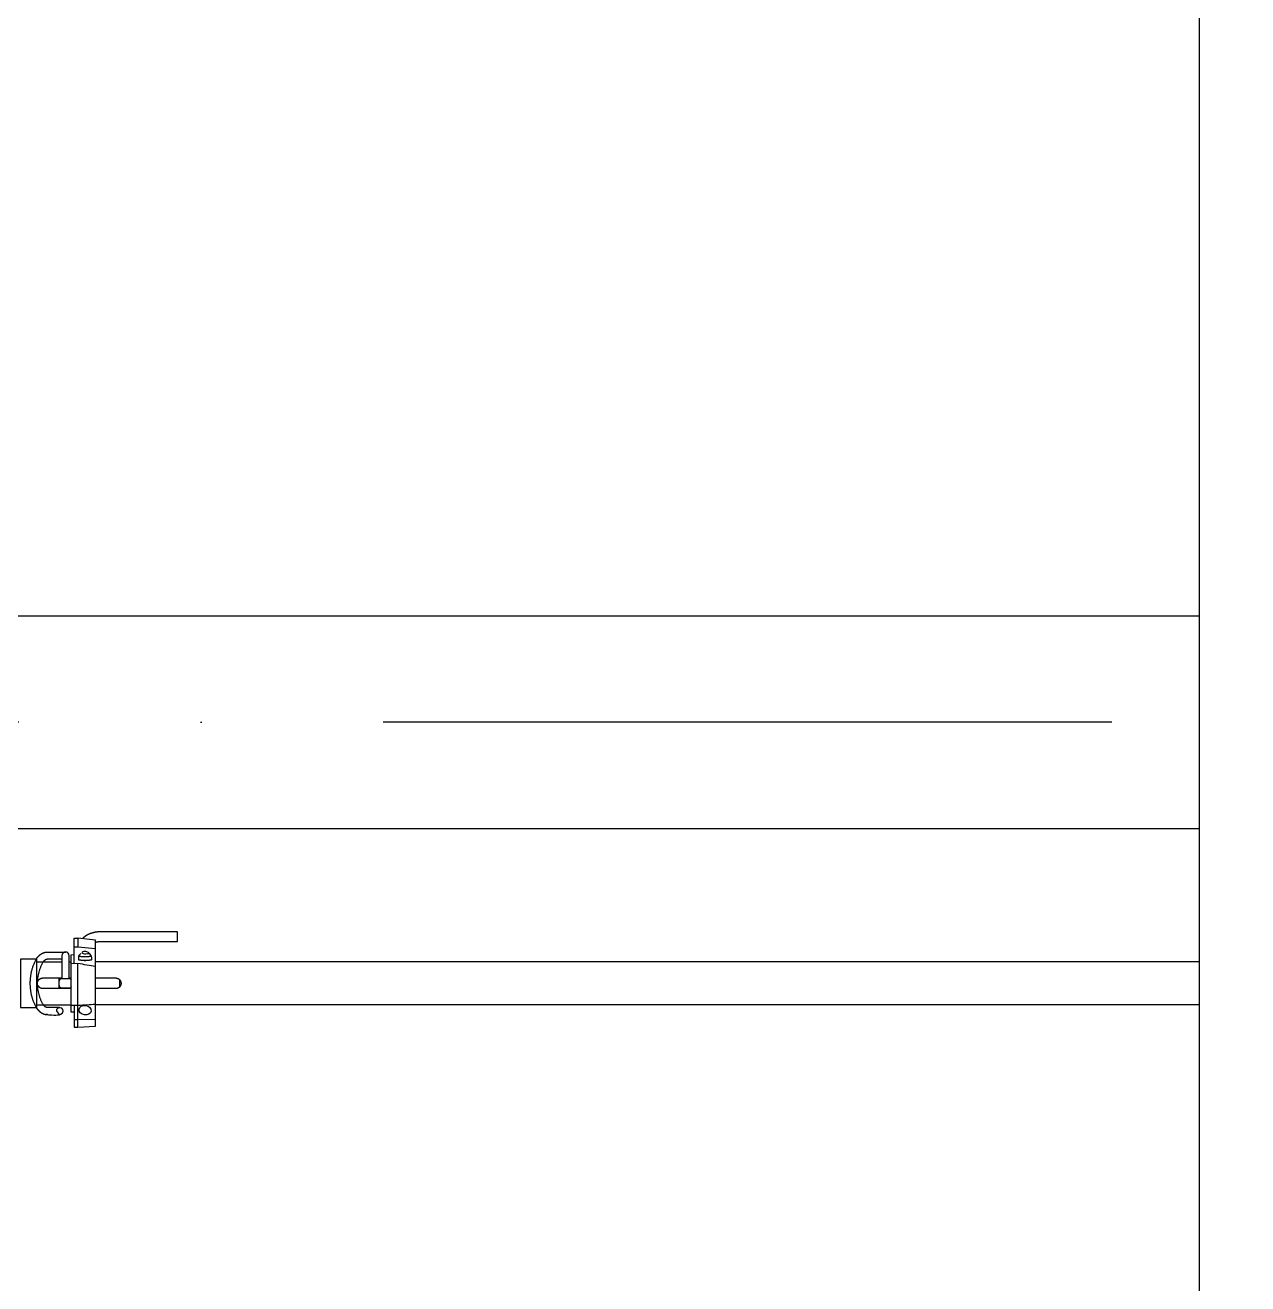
# Model space of a CAD drawing. Header units: millimetres. Extents: x 1924 to 471109, y -30014 to 109986.
# Drawn here: x 465719 to 467733, y 52983 to 55055 of the extents above; entities that cross this region are included whole.
import ezdxf

# ---------------------------------------------------------------- set-up
doc = ezdxf.new("R2010")
doc.units = ezdxf.units.MM
doc.header["$LTSCALE"] = 100
doc.linetypes.add('104', pattern=[4, 2, -2])
doc.linetypes.add('ACAD_ISO10W100', pattern=[18, 12, -3, 0, -3])
doc.layers.add('nosne steny', color=140, linetype='Continuous', lineweight=30, plot=False)
doc.layers.add('podlazi', color=40, linetype='Continuous', lineweight=30, plot=False)
doc.layers.add('osy objektu', color=130, linetype='ACAD_ISO10W100', plot=False)
doc.layers.add('PERI_HIDDEN', color=30, linetype='104', plot=False)

msp = doc.modelspace()

# ---------------------------------------------------------------- linework, layer by layer
for p, q in [((467652.947, 53557.745), (467652.947, 53397.745)), ((467652.947, 53513.245), (467652.947, 53442.245))]:
    msp.add_line(p, q)
at = {"color": 0, "linetype": 'ByBlock'}
for p, q in [((465799.947, 53538.015), (465805.947, 53538.015)), ((465738.447, 53513.29), (465779.947, 53513.29)), ((465791.947, 53513.29), (465794.947, 53513.29)), ((465774.947, 53486.495), (465774.947, 53468.995)), ((465791.947, 53486.495), (465794.947, 53486.495)), ((465874.947, 53483.603), (465874.947, 53471.888)), ((465738.447, 53442.2), (465794.947, 53442.2))]:
    msp.add_line(p, q, dxfattribs=at)
for points in [[(465799.947, 53509.929), (465799.947, 53552.015), (465805.947, 53552.015)], [(465805.947, 53405.276), (465834.947, 53407.362), (465834.947, 53548.931), (465805.947, 53552.015), (465805.947, 53538.015), (465834.947, 53534.931)], [(465834.947, 53545.355), (465835.1, 53545.394), (465835.253, 53545.434), (465835.408, 53545.473), (465835.564, 53545.511), (465835.72, 53545.549), (465835.878, 53545.586), (465836.036, 53545.623), (465836.195, 53545.659), (465836.354, 53545.694), (465836.515, 53545.73), (465836.676, 53545.764), (465836.838, 53545.798), (465837.001, 53545.831), (465837.164, 53545.864), (465837.493, 53545.928), (465837.825, 53545.99), (465838.159, 53546.049), (465838.496, 53546.106), (465838.835, 53546.16), (465839.177, 53546.212), (465839.52, 53546.262), (465839.866, 53546.309), (465840.214, 53546.353), (465840.563, 53546.394), (465840.914, 53546.434), (465841.267, 53546.47), (465841.621, 53546.504), (465841.977, 53546.535), (465842.334, 53546.564), (465842.692, 53546.59), (465843.051, 53546.613), (465843.411, 53546.633), (465843.772, 53546.651), (465844.133, 53546.666), (465844.495, 53546.679), (465844.858, 53546.688), (465845.22, 53546.695), (465845.583, 53546.7), (465845.947, 53546.701), (465969.947, 53546.701), (465969.947, 53562.701), (465845.947, 53562.701), (465845.652, 53562.7), (465845.358, 53562.698), (465845.063, 53562.695), (465844.769, 53562.69), (465844.475, 53562.684), (465844.18, 53562.677), (465843.886, 53562.668), (465843.592, 53562.658), (465843.299, 53562.646), (465843.005, 53562.633), (465842.712, 53562.619), (465842.418, 53562.603), (465842.125, 53562.586), (465841.832, 53562.568), (465841.54, 53562.549), (465841.247, 53562.528), (465840.955, 53562.505), (465840.664, 53562.482), (465840.372, 53562.456), (465840.081, 53562.43), (465839.79, 53562.402), (465839.5, 53562.373), (465839.21, 53562.343), (465838.921, 53562.311), (465838.631, 53562.278), (465838.343, 53562.243), (465838.054, 53562.207), (465837.767, 53562.17), (465837.479, 53562.132), (465837.193, 53562.092), (465836.906, 53562.051), (465836.621, 53562.008), (465836.336, 53561.964), (465836.051, 53561.919), (465835.767, 53561.872), (465835.484, 53561.824), (465835.201, 53561.775), (465834.919, 53561.724), (465834.637, 53561.672), (465834.357, 53561.619), (465834.077, 53561.564), (465833.797, 53561.508), (465833.519, 53561.45), (465833.241, 53561.392), (465832.964, 53561.332), (465832.687, 53561.27), (465832.412, 53561.207), (465832.137, 53561.143), (465831.863, 53561.078), (465831.59, 53561.011), (465831.317, 53560.942), (465831.046, 53560.873), (465830.775, 53560.802), (465830.505, 53560.729), (465830.236, 53560.656), (465829.968, 53560.581), (465829.701, 53560.504), (465829.435, 53560.426), (465829.17, 53560.347), (465828.906, 53560.266), (465828.643, 53560.185), (465828.38, 53560.101), (465828.119, 53560.017), (465827.859, 53559.93), (465827.729, 53559.887), (465827.6, 53559.843), (465827.471, 53559.799), (465827.342, 53559.754), (465827.213, 53559.709), (465827.084, 53559.664), (465826.956, 53559.618), (465826.828, 53559.572), (465826.701, 53559.526), (465826.574, 53559.479), (465826.447, 53559.432), (465826.32, 53559.385), (465826.193, 53559.337), (465826.067, 53559.289), (465825.941, 53559.241), (465825.815, 53559.192), (465825.69, 53559.143), (465825.565, 53559.094), (465825.44, 53559.044), (465825.316, 53558.994), (465825.191, 53558.943), (465825.067, 53558.892), (465824.944, 53558.841), (465824.82, 53558.79), (465824.697, 53558.738), (465824.575, 53558.685), (465824.452, 53558.633), (465824.33, 53558.58), (465824.208, 53558.526), (465824.087, 53558.473), (465823.965, 53558.418), (465823.844, 53558.364), (465823.724, 53558.309), (465823.603, 53558.254), (465823.483, 53558.198), (465823.364, 53558.142), (465823.244, 53558.086), (465823.125, 53558.029), (465823.006, 53557.972), (465822.888, 53557.915), (465822.77, 53557.857), (465822.652, 53557.798), (465822.534, 53557.74), (465822.417, 53557.681), (465822.3, 53557.621), (465822.184, 53557.562), (465822.068, 53557.501), (465821.952, 53557.441), (465821.836, 53557.38), (465821.721, 53557.318), (465821.606, 53557.257), (465821.491, 53557.195), (465821.377, 53557.132), (465821.263, 53557.069), (465821.15, 53557.006), (465821.037, 53556.942), (465820.924, 53556.878), (465820.811, 53556.813), (465820.699, 53556.748), (465820.587, 53556.683), (465820.476, 53556.617), (465820.365, 53556.551), (465820.254, 53556.484), (465820.144, 53556.417), (465820.034, 53556.35), (465819.924, 53556.282), (465819.815, 53556.214), (465819.706, 53556.145), (465819.597, 53556.076), (465819.489, 53556.007), (465819.381, 53555.937), (465819.274, 53555.867), (465819.167, 53555.796), (465819.06, 53555.725), (465818.953, 53555.653), (465818.847, 53555.581), (465818.742, 53555.509), (465818.637, 53555.436), (465818.532, 53555.362), (465818.427, 53555.288), (465818.323, 53555.214), (465818.219, 53555.14), (465818.116, 53555.064), (465818.013, 53554.989), (465817.91, 53554.913), (465817.808, 53554.836), (465817.706, 53554.759), (465817.605, 53554.682), (465817.504, 53554.604), (465817.403, 53554.526), (465817.303, 53554.447), (465817.203, 53554.367), (465817.104, 53554.288), (465817.005, 53554.207), (465816.907, 53554.127), (465816.808, 53554.045), (465816.711, 53553.963), (465816.614, 53553.881), (465816.517, 53553.798), (465816.421, 53553.715), (465816.325, 53553.631), (465816.229, 53553.547), (465816.134, 53553.462), (465816.04, 53553.377), (465815.946, 53553.291), (465815.852, 53553.205), (465815.759, 53553.118), (465815.667, 53553.03), (465815.575, 53552.943), (465815.483, 53552.854), (465815.392, 53552.765), (465815.301, 53552.676), (465815.211, 53552.585), (465815.122, 53552.495), (465815.032, 53552.404), (465814.944, 53552.312), (465814.856, 53552.22), (465814.768, 53552.127), (465814.681, 53552.033), (465814.595, 53551.939), (465814.509, 53551.845), (465814.423, 53551.75), (465814.338, 53551.654), (465814.254, 53551.558), (465814.17, 53551.461), (465814.086, 53551.364), (465814.004, 53551.266), (465813.921, 53551.167)], [(465737.541, 53517.824), (465737.541, 53517.824), (465737.594, 53517.903), (465737.648, 53517.981), (465737.702, 53518.059), (465737.757, 53518.137), (465737.811, 53518.215), (465737.865, 53518.293), (465737.92, 53518.37), (465737.975, 53518.447), (465738.03, 53518.524), (465738.085, 53518.601), (465738.14, 53518.678), (465738.195, 53518.754), (465738.251, 53518.83), (465738.306, 53518.906), (465738.362, 53518.982), (465738.418, 53519.057), (465738.474, 53519.133), (465738.53, 53519.208), (465738.586, 53519.282), (465738.643, 53519.357), (465738.7, 53519.432), (465738.756, 53519.506), (465738.813, 53519.58), (465738.87, 53519.654), (465738.927, 53519.727), (465738.985, 53519.801), (465739.042, 53519.874), (465739.1, 53519.947), (465739.158, 53520.019), (465739.215, 53520.092), (465739.274, 53520.164), (465739.332, 53520.236), (465739.39, 53520.308), (465739.449, 53520.38), (465739.507, 53520.451), (465739.566, 53520.522), (465739.625, 53520.593), (465739.684, 53520.664), (465739.743, 53520.734), (465739.802, 53520.805), (465739.862, 53520.875), (465739.922, 53520.945), (465739.981, 53521.014), (465740.041, 53521.084), (465740.101, 53521.153), (465740.162, 53521.222), (465740.222, 53521.29), (465740.283, 53521.359), (465740.343, 53521.427), (465740.404, 53521.495), (465740.465, 53521.563), (465740.526, 53521.63), (465740.588, 53521.698), (465740.649, 53521.765), (465740.711, 53521.832), (465740.772, 53521.899), (465740.834, 53521.965), (465740.896, 53522.031), (465740.959, 53522.097), (465741.021, 53522.163), (465741.084, 53522.228), (465741.146, 53522.294), (465741.209, 53522.359), (465741.272, 53522.424), (465741.335, 53522.488), (465741.398, 53522.552), (465741.462, 53522.617), (465741.526, 53522.68), (465741.589, 53522.744), (465741.653, 53522.807), (465741.717, 53522.87), (465741.781, 53522.933), (465741.846, 53522.996), (465741.91, 53523.058), (465741.975, 53523.12), (465742.04, 53523.182), (465742.105, 53523.244), (465742.17, 53523.305), (465742.235, 53523.367), (465742.301, 53523.427), (465742.366, 53523.488), (465742.432, 53523.548), (465742.498, 53523.609), (465742.564, 53523.668), (465742.63, 53523.728), (465742.697, 53523.787), (465742.763, 53523.847), (465742.83, 53523.905), (465742.897, 53523.964), (465742.964, 53524.022), (465743.031, 53524.08), (465743.098, 53524.138), (465743.165, 53524.196), (465743.233, 53524.253), (465743.301, 53524.31), (465743.369, 53524.367), (465743.437, 53524.423), (465743.505, 53524.479), (465743.573, 53524.535), (465743.642, 53524.591), (465743.711, 53524.646), (465743.779, 53524.701), (465743.848, 53524.756), (465743.918, 53524.811), (465743.987, 53524.865), (465744.056, 53524.919), (465744.126, 53524.973), (465744.196, 53525.026), (465744.266, 53525.079), (465744.336, 53525.132), (465744.406, 53525.185), (465744.476, 53525.237), (465744.547, 53525.289), (465744.617, 53525.341), (465744.688, 53525.392), (465744.759, 53525.443), (465744.83, 53525.494), (465744.902, 53525.545), (465744.973, 53525.595), (465745.045, 53525.645), (465745.117, 53525.695), (465745.189, 53525.744), (465745.261, 53525.793), (465745.333, 53525.842), (465745.405, 53525.891), (465745.478, 53525.939), (465745.551, 53525.987), (465745.624, 53526.035), (465745.697, 53526.082), (465745.77, 53526.129), (465745.843, 53526.176), (465745.917, 53526.222), (465745.99, 53526.268), (465746.064, 53526.314), (465746.138, 53526.36), (465746.212, 53526.405), (465746.286, 53526.45), (465746.361, 53526.495), (465746.435, 53526.539), (465746.51, 53526.583), (465746.585, 53526.627), (465746.66, 53526.67), (465746.735, 53526.713), (465746.811, 53526.756), (465746.886, 53526.798), (465746.962, 53526.84), (465747.038, 53526.882), (465747.114, 53526.924), (465747.19, 53526.965), (465747.266, 53527.006), (465747.343, 53527.046), (465747.419, 53527.086), (465747.496, 53527.126), (465747.573, 53527.166), (465747.65, 53527.205), (465747.727, 53527.244), (465747.805, 53527.283), (465747.882, 53527.321), (465747.96, 53527.359), (465748.038, 53527.396), (465748.116, 53527.434), (465748.194, 53527.471), (465748.273, 53527.507), (465748.351, 53527.543), (465748.43, 53527.579), (465748.509, 53527.615), (465748.588, 53527.65), (465748.667, 53527.685), (465748.746, 53527.719), (465748.825, 53527.753), (465748.905, 53527.787), (465748.985, 53527.82), (465749.064, 53527.853), (465749.144, 53527.886), (465749.225, 53527.918), (465749.305, 53527.95), (465749.385, 53527.982), (465749.466, 53528.013), (465749.546, 53528.044), (465749.627, 53528.074), (465749.708, 53528.104), (465749.789, 53528.134), (465749.87, 53528.163), (465749.952, 53528.192), (465750.033, 53528.221), (465750.115, 53528.249), (465750.196, 53528.277), (465750.278, 53528.305), (465750.36, 53528.332), (465750.442, 53528.358), (465750.524, 53528.385), (465750.606, 53528.411), (465750.689, 53528.436), (465750.771, 53528.462), (465750.854, 53528.487), (465750.937, 53528.511), (465751.019, 53528.535), (465751.102, 53528.559), (465751.185, 53528.582), (465751.268, 53528.605), (465751.352, 53528.628), (465751.435, 53528.65), (465751.518, 53528.672), (465751.602, 53528.693), (465751.685, 53528.714), (465751.769, 53528.735), (465751.853, 53528.755), (465751.936, 53528.775), (465752.02, 53528.794), (465752.104, 53528.813), (465752.188, 53528.832), (465752.273, 53528.85), (465752.357, 53528.868), (465752.441, 53528.886), (465752.526, 53528.903), (465752.61, 53528.919), (465752.695, 53528.936), (465752.779, 53528.951), (465752.864, 53528.967), (465752.949, 53528.982), (465753.034, 53528.997), (465753.118, 53529.011), (465753.203, 53529.025), (465753.288, 53529.038), (465753.373, 53529.051), (465753.459, 53529.064), (465753.544, 53529.076), (465753.629, 53529.088), (465753.714, 53529.099), (465753.8, 53529.11), (465753.885, 53529.12), (465753.971, 53529.13), (465754.056, 53529.14), (465754.142, 53529.149), (465754.227, 53529.158), (465754.313, 53529.167), (465754.399, 53529.175), (465754.484, 53529.182), (465754.57, 53529.189), (465754.656, 53529.196), (465754.742, 53529.202), (465754.828, 53529.208), (465754.914, 53529.214), (465755, 53529.219), (465755.086, 53529.223), (465755.172, 53529.227), (465755.258, 53529.231), (465755.344, 53529.234), (465755.43, 53529.237), (465755.516, 53529.24), (465755.602, 53529.242), (465755.688, 53529.243), (465755.774, 53529.244), (465755.86, 53529.245), (465755.947, 53529.245), (465785.947, 53529.245)], [(465779.947, 53517.245), (465755.947, 53517.245), (465755.859, 53517.245), (465755.771, 53517.243), (465755.684, 53517.239), (465755.595, 53517.235), (465755.507, 53517.229), (465755.418, 53517.221), (465755.329, 53517.212), (465755.284, 53517.207), (465755.239, 53517.202), (465755.194, 53517.196), (465755.149, 53517.19), (465755.104, 53517.183), (465755.058, 53517.176), (465755.013, 53517.169), (465754.967, 53517.161), (465754.922, 53517.153), (465754.876, 53517.144), (465754.83, 53517.135), (465754.784, 53517.126), (465754.738, 53517.116), (465754.692, 53517.106), (465754.645, 53517.095), (465754.599, 53517.084), (465754.552, 53517.073), (465754.505, 53517.061), (465754.458, 53517.048), (465754.411, 53517.035), (465754.364, 53517.022), (465754.317, 53517.008), (465754.269, 53516.994), (465754.221, 53516.979), (465754.173, 53516.964), (465754.125, 53516.948), (465754.077, 53516.932), (465754.029, 53516.916), (465753.98, 53516.898), (465753.931, 53516.881), (465753.882, 53516.863), (465753.833, 53516.844), (465753.784, 53516.825), (465753.735, 53516.806), (465753.685, 53516.785), (465753.635, 53516.765), (465753.585, 53516.744), (465753.535, 53516.722), (465753.484, 53516.7), (465753.434, 53516.677), (465753.383, 53516.654), (465753.332, 53516.63), (465753.281, 53516.606), (465753.229, 53516.581), (465753.177, 53516.556), (465753.125, 53516.53), (465753.073, 53516.503), (465753.021, 53516.476), (465752.968, 53516.449), (465752.916, 53516.421), (465752.863, 53516.392), (465752.809, 53516.363), (465752.756, 53516.333), (465752.702, 53516.302), (465752.648, 53516.271), (465752.594, 53516.24), (465752.539, 53516.207), (465752.485, 53516.174), (465752.43, 53516.141), (465752.374, 53516.107), (465752.319, 53516.072), (465752.263, 53516.037), (465752.207, 53516.001), (465752.151, 53515.965), (465752.095, 53515.927), (465752.038, 53515.889), (465751.981, 53515.851), (465751.925, 53515.812), (465751.868, 53515.772), (465751.81, 53515.732), (465751.753, 53515.691), (465751.695, 53515.649), (465751.638, 53515.606), (465751.58, 53515.563), (465751.522, 53515.52), (465751.463, 53515.475), (465751.405, 53515.43), (465751.346, 53515.385), (465751.288, 53515.338), (465751.229, 53515.291), (465751.17, 53515.244), (465751.111, 53515.195), (465751.052, 53515.146), (465750.992, 53515.097), (465750.933, 53515.046), (465750.873, 53514.995), (465750.813, 53514.944), (465750.753, 53514.891), (465750.693, 53514.838), (465750.633, 53514.785), (465750.573, 53514.73), (465750.513, 53514.675), (465750.453, 53514.62), (465750.392, 53514.563), (465750.331, 53514.506), (465750.271, 53514.448), (465750.21, 53514.39), (465750.149, 53514.331), (465750.088, 53514.271), (465750.027, 53514.21), (465749.966, 53514.149), (465749.905, 53514.087), (465749.844, 53514.025), (465749.782, 53513.961), (465749.721, 53513.898), (465749.66, 53513.833), (465749.598, 53513.767), (465749.537, 53513.701), (465749.475, 53513.635), (465749.414, 53513.567), (465749.352, 53513.499), (465749.29, 53513.43), (465749.229, 53513.361), (465749.167, 53513.29)], [(465799.947, 53430.233), (465794.947, 53430.495), (465794.947, 53524.845), (465799.947, 53525.107)], [(465834.947, 53505.555), (465831.517, 53506.109), (465828.033, 53506.671), (465824.495, 53507.241), (465820.902, 53507.818), (465817.251, 53508.404), (465813.543, 53508.999), (465809.775, 53509.602), (465805.947, 53510.214), (465794.947, 53509.691)], [(465794.947, 53441.71), (465795.944, 53441.704), (465796.943, 53441.698), (465797.943, 53441.693), (465798.944, 53441.687), (465799.947, 53441.682), (465799.947, 53405.692), (465805.947, 53405.276), (465805.947, 53510.214)], [(467652.947, 53513.245), (465958.697, 53513.245), (465943.697, 53513.29), (465834.947, 53513.29)], [(465738.447, 53481.745), (465740.664, 53481.745), (465740.735, 53481.88), (465740.808, 53482.014), (465740.884, 53482.146), (465740.961, 53482.276), (465741.041, 53482.405), (465741.123, 53482.532), (465741.206, 53482.657), (465741.292, 53482.781), (465741.379, 53482.903), (465741.469, 53483.023), (465741.559, 53483.141), (465741.652, 53483.257), (465741.746, 53483.371), (465741.841, 53483.483), (465741.938, 53483.593), (465742.036, 53483.701), (465742.136, 53483.806), (465742.236, 53483.909), (465742.339, 53484.011), (465742.443, 53484.111), (465742.55, 53484.209), (465742.659, 53484.307), (465742.77, 53484.403), (465742.883, 53484.497), (465742.998, 53484.59), (465743.116, 53484.681), (465743.235, 53484.771), (465743.356, 53484.859), (465743.479, 53484.945), (465743.603, 53485.03), (465743.73, 53485.112), (465743.858, 53485.193), (465743.987, 53485.272), (465744.119, 53485.348), (465744.251, 53485.422), (465744.385, 53485.494), (465744.521, 53485.564), (465744.658, 53485.632), (465744.796, 53485.697), (465744.935, 53485.76), (465745.076, 53485.82), (465745.217, 53485.878), (465745.36, 53485.933), (465745.504, 53485.985), (465745.648, 53486.035), (465745.793, 53486.082), (465745.939, 53486.127), (465746.086, 53486.169), (465746.233, 53486.209), (465746.381, 53486.246), (465746.528, 53486.28), (465746.677, 53486.312), (465746.825, 53486.341), (465746.974, 53486.368), (465747.122, 53486.392), (465747.271, 53486.414), (465747.419, 53486.433), (465747.567, 53486.449), (465747.715, 53486.463), (465747.862, 53486.475), (465748.009, 53486.484), (465748.156, 53486.49), (465748.302, 53486.494), (465748.447, 53486.495), (465779.947, 53486.495)], [(465834.947, 53486.495), (465868.447, 53486.495), (465868.55, 53486.495), (465868.654, 53486.493), (465868.759, 53486.489), (465868.863, 53486.485), (465868.968, 53486.479), (465869.074, 53486.472), (465869.179, 53486.463), (465869.285, 53486.454), (465869.391, 53486.443), (465869.497, 53486.43), (465869.603, 53486.417), (465869.709, 53486.402), (465869.815, 53486.385), (465869.921, 53486.368), (465870.028, 53486.349), (465870.134, 53486.329), (465870.24, 53486.307), (465870.346, 53486.284), (465870.452, 53486.26), (465870.557, 53486.235), (465870.663, 53486.208), (465870.768, 53486.18), (465870.873, 53486.15), (465870.978, 53486.12), (465871.082, 53486.088), (465871.186, 53486.054), (465871.29, 53486.02), (465871.393, 53485.984), (465871.496, 53485.946), (465871.598, 53485.908), (465871.7, 53485.868), (465871.801, 53485.827), (465871.902, 53485.784), (465872.002, 53485.74), (465872.101, 53485.695), (465872.2, 53485.649), (465872.299, 53485.601), (465872.396, 53485.552), (465872.493, 53485.502), (465872.589, 53485.451), (465872.685, 53485.399), (465872.779, 53485.345), (465872.873, 53485.291), (465872.966, 53485.235), (465873.059, 53485.178), (465873.15, 53485.121), (465873.241, 53485.062), (465873.331, 53485.002), (465873.42, 53484.942), (465873.508, 53484.88), (465873.595, 53484.818), (465873.681, 53484.754), (465873.766, 53484.69), (465873.85, 53484.625), (465873.934, 53484.559), (465874.016, 53484.492), (465874.097, 53484.425), (465874.177, 53484.357), (465874.256, 53484.288), (465874.334, 53484.218), (465874.41, 53484.148), (465874.486, 53484.077), (465874.56, 53484.005), (465874.633, 53483.933), (465874.706, 53483.86), (465874.777, 53483.785), (465874.848, 53483.71), (465874.919, 53483.633), (465874.988, 53483.555), (465875.057, 53483.476), (465875.126, 53483.396), (465875.193, 53483.315), (465875.26, 53483.233), (465875.326, 53483.15), (465875.391, 53483.065), (465875.455, 53482.98), (465875.519, 53482.894), (465875.581, 53482.807), (465875.643, 53482.719), (465875.703, 53482.63), (465875.763, 53482.54), (465875.822, 53482.45), (465875.879, 53482.358), (465875.936, 53482.266), (465875.992, 53482.173), (465876.046, 53482.079), (465876.1, 53481.984), (465876.152, 53481.888), (465876.203, 53481.792), (465876.253, 53481.695), (465876.302, 53481.598), (465876.35, 53481.499), (465876.396, 53481.401), (465876.441, 53481.301), (465876.485, 53481.201), (465876.528, 53481.1), (465876.569, 53480.999), (465876.609, 53480.897), (465876.648, 53480.795), (465876.685, 53480.692), (465876.721, 53480.589), (465876.756, 53480.485), (465876.789, 53480.381), (465876.821, 53480.277), (465876.852, 53480.172), (465876.881, 53480.067), (465876.909, 53479.962), (465876.936, 53479.856), (465876.961, 53479.751), (465876.986, 53479.645), (465877.008, 53479.539), (465877.03, 53479.433), (465877.05, 53479.326), (465877.069, 53479.22), (465877.087, 53479.114), (465877.103, 53479.008), (465877.118, 53478.901), (465877.132, 53478.795), (465877.144, 53478.689), (465877.155, 53478.584), (465877.165, 53478.478), (465877.173, 53478.372), (465877.18, 53478.267), (465877.186, 53478.162), (465877.191, 53478.057), (465877.194, 53477.953), (465877.196, 53477.849), (465877.197, 53477.745), (465877.196, 53477.642), (465877.194, 53477.538), (465877.191, 53477.433), (465877.186, 53477.328), (465877.18, 53477.223), (465877.173, 53477.118), (465877.165, 53477.013), (465877.155, 53476.907), (465877.144, 53476.801), (465877.132, 53476.695), (465877.118, 53476.589), (465877.103, 53476.483), (465877.087, 53476.377), (465877.069, 53476.27), (465877.05, 53476.164), (465877.03, 53476.058), (465877.008, 53475.952), (465876.986, 53475.846), (465876.961, 53475.74), (465876.936, 53475.634), (465876.909, 53475.529), (465876.881, 53475.423), (465876.852, 53475.318), (465876.821, 53475.214), (465876.789, 53475.109), (465876.756, 53475.005), (465876.721, 53474.902), (465876.685, 53474.798), (465876.648, 53474.696), (465876.609, 53474.593), (465876.569, 53474.492), (465876.528, 53474.39), (465876.485, 53474.29), (465876.441, 53474.189), (465876.396, 53474.09), (465876.35, 53473.991), (465876.302, 53473.893), (465876.253, 53473.795), (465876.203, 53473.698), (465876.152, 53473.602), (465876.1, 53473.507), (465876.046, 53473.412), (465875.992, 53473.318), (465875.936, 53473.225), (465875.879, 53473.132), (465875.822, 53473.041), (465875.763, 53472.95), (465875.703, 53472.86), (465875.643, 53472.771), (465875.581, 53472.683), (465875.519, 53472.596), (465875.455, 53472.51), (465875.391, 53472.425), (465875.326, 53472.341), (465875.26, 53472.258), (465875.193, 53472.175), (465875.126, 53472.094), (465875.057, 53472.014), (465874.988, 53471.935), (465874.919, 53471.858), (465874.848, 53471.781), (465874.777, 53471.705), (465874.706, 53471.631), (465874.633, 53471.558), (465874.56, 53471.485), (465874.486, 53471.414), (465874.41, 53471.343), (465874.334, 53471.272), (465874.256, 53471.203), (465874.177, 53471.134), (465874.097, 53471.066), (465874.016, 53470.998), (465873.934, 53470.931), (465873.85, 53470.865), (465873.766, 53470.8), (465873.681, 53470.736), (465873.595, 53470.673), (465873.508, 53470.61), (465873.42, 53470.549), (465873.331, 53470.488), (465873.241, 53470.428), (465873.15, 53470.37), (465873.059, 53470.312), (465872.966, 53470.255), (465872.873, 53470.2), (465872.779, 53470.145), (465872.685, 53470.092), (465872.589, 53470.039), (465872.493, 53469.988), (465872.396, 53469.938), (465872.299, 53469.889), (465872.2, 53469.842), (465872.101, 53469.795), (465872.002, 53469.75), (465871.902, 53469.706), (465871.801, 53469.664), (465871.7, 53469.623), (465871.598, 53469.583), (465871.496, 53469.544), (465871.393, 53469.507), (465871.29, 53469.471), (465871.186, 53469.436), (465871.082, 53469.403), (465870.978, 53469.371), (465870.873, 53469.34), (465870.768, 53469.311), (465870.663, 53469.283), (465870.557, 53469.256), (465870.452, 53469.23), (465870.346, 53469.206), (465870.24, 53469.183), (465870.134, 53469.162), (465870.028, 53469.142), (465869.921, 53469.123), (465869.815, 53469.105), (465869.709, 53469.089), (465869.603, 53469.074), (465869.497, 53469.06), (465869.391, 53469.048), (465869.285, 53469.037), (465869.179, 53469.027), (465869.074, 53469.019), (465868.968, 53469.011), (465868.863, 53469.006), (465868.759, 53469.001), (465868.654, 53468.998), (465868.55, 53468.996), (465868.447, 53468.995), (465834.947, 53468.995)], [(465794.947, 53468.995), (465748.447, 53468.995), (465748.302, 53468.996), (465748.156, 53469), (465748.009, 53469.007), (465747.862, 53469.016), (465747.715, 53469.027), (465747.567, 53469.041), (465747.419, 53469.057), (465747.271, 53469.077), (465747.122, 53469.098), (465746.974, 53469.122), (465746.825, 53469.149), (465746.677, 53469.178), (465746.528, 53469.21), (465746.381, 53469.245), (465746.233, 53469.282), (465746.086, 53469.321), (465745.939, 53469.364), (465745.793, 53469.408), (465745.648, 53469.456), (465745.504, 53469.505), (465745.36, 53469.558), (465745.217, 53469.613), (465745.076, 53469.671), (465744.935, 53469.731), (465744.796, 53469.793), (465744.658, 53469.859), (465744.521, 53469.926), (465744.385, 53469.996), (465744.251, 53470.068), (465744.119, 53470.142), (465743.987, 53470.219), (465743.858, 53470.297), (465743.73, 53470.378), (465743.603, 53470.461), (465743.479, 53470.545), (465743.356, 53470.631), (465743.235, 53470.719), (465743.116, 53470.809), (465742.998, 53470.9), (465742.883, 53470.993), (465742.77, 53471.088), (465742.659, 53471.184), (465742.55, 53471.281), (465742.443, 53471.38), (465742.339, 53471.48), (465742.236, 53471.581), (465742.136, 53471.684), (465742.036, 53471.79), (465741.938, 53471.897), (465741.841, 53472.007), (465741.746, 53472.119), (465741.652, 53472.233), (465741.559, 53472.35), (465741.469, 53472.468), (465741.379, 53472.588), (465741.292, 53472.709), (465741.206, 53472.833), (465741.123, 53472.959), (465741.041, 53473.086), (465740.961, 53473.214), (465740.884, 53473.345), (465740.808, 53473.477), (465740.735, 53473.61), (465740.664, 53473.745), (465738.447, 53473.745)], [(465794.947, 53441.823), (465797.136, 53441.811), (465799.33, 53441.798), (465801.53, 53441.787), (465803.736, 53441.775), (465805.947, 53441.763), (465809.759, 53441.965), (465813.517, 53442.168), (465817.22, 53442.371), (465820.87, 53442.575), (465824.467, 53442.78), (465828.012, 53442.986), (465831.505, 53443.192), (465834.947, 53443.399)], [(465749.167, 53442.2), (465749.229, 53442.13), (465749.29, 53442.06), (465749.352, 53441.991), (465749.414, 53441.923), (465749.475, 53441.856), (465749.537, 53441.789), (465749.598, 53441.723), (465749.66, 53441.657), (465749.721, 53441.592), (465749.783, 53441.528), (465749.844, 53441.465), (465749.905, 53441.402), (465749.966, 53441.34), (465750.027, 53441.279), (465750.088, 53441.219), (465750.149, 53441.159), (465750.21, 53441.099), (465750.271, 53441.041), (465750.332, 53440.983), (465750.392, 53440.926), (465750.453, 53440.87), (465750.513, 53440.814), (465750.573, 53440.759), (465750.633, 53440.705), (465750.693, 53440.651), (465750.753, 53440.598), (465750.813, 53440.546), (465750.872, 53440.495), (465750.932, 53440.444), (465750.991, 53440.394), (465751.05, 53440.345), (465751.109, 53440.296), (465751.168, 53440.248), (465751.227, 53440.2), (465751.285, 53440.154), (465751.344, 53440.108), (465751.402, 53440.062), (465751.46, 53440.017), (465751.518, 53439.973), (465751.576, 53439.93), (465751.634, 53439.887), (465751.691, 53439.845), (465751.749, 53439.803), (465751.806, 53439.762), (465751.863, 53439.722), (465751.92, 53439.683), (465751.976, 53439.644), (465752.033, 53439.605), (465752.089, 53439.568), (465752.146, 53439.53), (465752.202, 53439.494), (465752.257, 53439.458), (465752.313, 53439.423), (465752.369, 53439.388), (465752.424, 53439.354), (465752.479, 53439.321), (465752.534, 53439.288), (465752.589, 53439.255), (465752.643, 53439.224), (465752.698, 53439.193), (465752.752, 53439.162), (465752.806, 53439.132), (465752.86, 53439.103), (465752.913, 53439.074), (465752.967, 53439.046), (465753.02, 53439.018), (465753.073, 53438.991), (465753.126, 53438.964), (465753.179, 53438.938), (465753.231, 53438.913), (465753.283, 53438.888), (465753.335, 53438.864), (465753.387, 53438.84), (465753.438, 53438.816), (465753.49, 53438.794), (465753.541, 53438.772), (465753.592, 53438.75), (465753.642, 53438.729), (465753.693, 53438.708), (465753.743, 53438.688), (465753.793, 53438.668), (465753.843, 53438.649), (465753.892, 53438.631), (465753.942, 53438.613), (465753.991, 53438.595), (465754.04, 53438.578), (465754.088, 53438.562), (465754.137, 53438.546), (465754.185, 53438.53), (465754.233, 53438.515), (465754.28, 53438.5), (465754.328, 53438.486), (465754.375, 53438.472), (465754.422, 53438.459), (465754.469, 53438.446), (465754.516, 53438.433), (465754.562, 53438.421), (465754.609, 53438.41), (465754.655, 53438.399), (465754.701, 53438.388), (465754.747, 53438.377), (465754.793, 53438.368), (465754.838, 53438.358), (465754.884, 53438.349), (465754.929, 53438.34), (465754.974, 53438.332), (465755.02, 53438.324), (465755.064, 53438.316), (465755.109, 53438.309), (465755.154, 53438.303), (465755.199, 53438.296), (465755.243, 53438.29), (465755.288, 53438.285), (465755.332, 53438.28), (465755.376, 53438.275), (465755.42, 53438.27), (465755.465, 53438.266), (465755.509, 53438.263), (465755.597, 53438.256), (465755.684, 53438.251), (465755.772, 53438.248), (465755.859, 53438.246), (465755.947, 53438.245), (465775.947, 53438.245)], [(467652.947, 53442.245), (465958.697, 53442.245), (465943.697, 53442.2), (465834.947, 53442.2)], [(465834.947, 53417.913), (465805.947, 53417.776), (465799.947, 53417.858)]]:
    msp.add_lwpolyline(points, dxfattribs=at)
for points in [[(465791.947, 53485.745), (465791.947, 53523.245, 1), (465779.947, 53523.245), (465779.947, 53485.745)], [(465778.947, 53485.745), (465792.947, 53485.745, -0.41421356), (465794.947, 53483.745)], [(465794.947, 53471.745, -0.41421356), (465792.947, 53469.745), (465778.947, 53469.745)]]:
    msp.add_lwpolyline(points, format="xyb", dxfattribs=at)
msp.add_lwpolyline([(465738.447, 53517.745), (465711.447, 53517.745), (465711.447, 53437.745), (465738.447, 53437.745)], close=True, dxfattribs=at)
for centre, start, end in [((465781.447, 53479.745), 112.619865, 180), ((465781.447, 53475.745), 180, 247.380135)]:
    msp.add_arc(centre, 6.5, start, end, dxfattribs=at)
for centre, major_axis, ratio, start_param, end_param in [((465817.947, 53522.707), (-8.5, 0), 0.8660254, 1.21344347, 1.92814919), ((465817.947, 53420.731), (9.972, 1.456), 0.50974852, 1.21159877, 1.5187321)]:
    msp.add_ellipse(centre, major_axis=major_axis, ratio=ratio, start_param=start_param, end_param=end_param, dxfattribs=at)
msp.add_ellipse((465817.947, 53433.556), major_axis=(9.935, -1.499), ratio=0.76164659, dxfattribs=at)
for points, weights, knots in [([(465810.83, 53526.732), (465809.018, 53524.672), (465807.207, 53522.612), (465807.433, 53522.579), (465807.659, 53522.545), (465807.886, 53522.513), (465808.113, 53522.481), (465808.342, 53522.451), (465808.57, 53522.42), (465808.8, 53522.391), (465809.029, 53522.361), (465809.259, 53522.333), (465809.489, 53522.306), (465809.72, 53522.279), (465809.951, 53522.253), (465810.183, 53522.228), (465810.414, 53522.203), (465810.646, 53522.18), (465810.878, 53522.157), (465811.11, 53522.135), (465811.342, 53522.113), (465811.574, 53522.093), (465811.807, 53522.073), (465812.039, 53522.054), (465812.271, 53522.035), (465812.503, 53522.018), (465812.735, 53522), (465812.967, 53521.984), (465813.199, 53521.969), (465813.43, 53521.954), (465813.661, 53521.94), (465813.892, 53521.927), (465814.122, 53521.914), (465814.352, 53521.903), (465814.582, 53521.891), (465814.811, 53521.881), (465815.039, 53521.871), (465815.267, 53521.863), (465815.495, 53521.854), (465815.721, 53521.847), (465815.948, 53521.84), (465816.173, 53521.834), (465816.398, 53521.829), (465816.621, 53521.825), (465816.845, 53521.82), (465817.067, 53521.818), (465817.288, 53521.815), (465817.508, 53521.813), (465817.728, 53521.812), (465817.947, 53521.812), (465818.165, 53521.812), (465818.385, 53521.813), (465818.605, 53521.815), (465818.826, 53521.818), (465819.048, 53521.82), (465819.272, 53521.825), (465819.495, 53521.829), (465819.72, 53521.834), (465819.945, 53521.84), (465820.172, 53521.847), (465820.398, 53521.854), (465820.626, 53521.863), (465820.854, 53521.871), (465821.082, 53521.881), (465821.311, 53521.891), (465821.541, 53521.903), (465821.771, 53521.914), (465822.001, 53521.927), (465822.232, 53521.94), (465822.463, 53521.954), (465822.694, 53521.969), (465822.926, 53521.984), (465823.158, 53522), (465823.39, 53522.018), (465823.622, 53522.035), (465823.854, 53522.054), (465824.086, 53522.073), (465824.319, 53522.093), (465824.551, 53522.113), (465824.783, 53522.135), (465825.015, 53522.157), (465825.247, 53522.18), (465825.479, 53522.203), (465825.711, 53522.228), (465825.942, 53522.253), (465826.173, 53522.279), (465826.404, 53522.306), (465826.634, 53522.333), (465826.864, 53522.361), (465827.094, 53522.391), (465827.323, 53522.42), (465827.551, 53522.451), (465827.78, 53522.481), (465828.007, 53522.513), (465828.234, 53522.545), (465828.46, 53522.579), (465828.686, 53522.612), (465826.875, 53524.672), (465825.063, 53526.732), (465822.547, 53530.068), (465817.947, 53530.068), (465813.346, 53530.068), (465810.83, 53526.732), (465817.947, 53526.732), (465825.063, 53526.732)], [1, 1, 1, 1, 1, 1, 1, 1, 1, 1, 1, 1, 1, 1, 1, 1, 1, 1, 1, 1, 1, 1, 1, 1, 1, 1, 1, 1, 1, 1, 1, 1, 1, 1, 1, 1, 1, 1, 1, 1, 1, 1, 1, 1, 1, 1, 1, 1, 1, 1, 1, 1, 1, 1, 1, 1, 1, 1, 1, 1, 1, 1, 1, 1, 1, 1, 1, 1, 1, 1, 1, 1, 1, 1, 1, 1, 1, 1, 1, 1, 1, 1, 1, 1, 1, 1, 1, 1, 1, 1, 1, 1, 1, 1, 1, 1, 1, 1, 1, 0.87943909683, 1, 0.87943909683, 1, 1, 1], [0, 0, 0, 1, 1, 2, 2, 3, 3, 4, 4, 5, 5, 6, 6, 7, 7, 8, 8, 9, 9, 10, 10, 11, 11, 12, 12, 13, 13, 14, 14, 15, 15, 16, 16, 17, 17, 18, 18, 19, 19, 20, 20, 21, 21, 22, 22, 23, 23, 24, 24, 25, 25, 26, 26, 27, 27, 28, 28, 29, 29, 30, 30, 31, 31, 32, 32, 33, 33, 34, 34, 35, 35, 36, 36, 37, 37, 38, 38, 39, 39, 40, 40, 41, 41, 42, 42, 43, 43, 44, 44, 45, 45, 46, 46, 47, 47, 48, 48, 49, 49, 49.9922275, 49.9922275, 50.98445501, 50.98445501, 51.98445501, 51.98445501, 51.98445501]), ([(465807.207, 53522.612), (465806.066, 53519.581), (465807.207, 53516.55), (465807.433, 53516.517), (465807.659, 53516.483), (465807.886, 53516.451), (465808.113, 53516.419), (465808.342, 53516.388), (465808.57, 53516.358), (465808.8, 53516.328), (465809.029, 53516.299), (465809.259, 53516.271), (465809.489, 53516.243), (465809.72, 53516.217), (465809.951, 53516.191), (465810.183, 53516.166), (465810.414, 53516.141), (465810.646, 53516.118), (465810.878, 53516.095), (465811.11, 53516.073), (465811.342, 53516.051), (465811.574, 53516.031), (465811.807, 53516.01), (465812.039, 53515.992), (465812.271, 53515.973), (465812.503, 53515.955), (465812.735, 53515.938), (465812.967, 53515.922), (465813.199, 53515.906), (465813.43, 53515.892), (465813.661, 53515.878), (465813.892, 53515.865), (465814.122, 53515.852), (465814.352, 53515.841), (465814.582, 53515.829), (465814.811, 53515.819), (465815.039, 53515.809), (465815.267, 53515.801), (465815.495, 53515.792), (465815.721, 53515.785), (465815.948, 53515.778), (465816.173, 53515.772), (465816.398, 53515.767), (465816.621, 53515.762), (465816.845, 53515.758), (465817.067, 53515.755), (465817.288, 53515.753), (465817.508, 53515.751), (465817.728, 53515.75), (465817.947, 53515.75), (465818.165, 53515.75), (465818.385, 53515.751), (465818.605, 53515.753), (465818.826, 53515.755), (465819.048, 53515.758), (465819.272, 53515.762), (465819.495, 53515.767), (465819.72, 53515.772), (465819.945, 53515.778), (465820.172, 53515.785), (465820.398, 53515.792), (465820.626, 53515.801), (465820.854, 53515.809), (465821.082, 53515.819), (465821.311, 53515.829), (465821.541, 53515.841), (465821.771, 53515.852), (465822.001, 53515.865), (465822.232, 53515.878), (465822.463, 53515.892), (465822.694, 53515.906), (465822.926, 53515.922), (465823.158, 53515.938), (465823.39, 53515.955), (465823.622, 53515.973), (465823.854, 53515.992), (465824.086, 53516.01), (465824.319, 53516.031), (465824.551, 53516.051), (465824.783, 53516.073), (465825.015, 53516.095), (465825.247, 53516.118), (465825.479, 53516.141), (465825.711, 53516.166), (465825.942, 53516.191), (465826.173, 53516.217), (465826.404, 53516.243), (465826.634, 53516.271), (465826.864, 53516.299), (465827.094, 53516.328), (465827.323, 53516.358), (465827.551, 53516.388), (465827.78, 53516.419), (465828.007, 53516.451), (465828.234, 53516.483), (465828.46, 53516.517), (465828.686, 53516.55), (465829.827, 53519.581), (465828.686, 53522.612)], [1, 0.950785715177, 1, 1, 1, 1, 1, 1, 1, 1, 1, 1, 1, 1, 1, 1, 1, 1, 1, 1, 1, 1, 1, 1, 1, 1, 1, 1, 1, 1, 1, 1, 1, 1, 1, 1, 1, 1, 1, 1, 1, 1, 1, 1, 1, 1, 1, 1, 1, 1, 1, 1, 1, 1, 1, 1, 1, 1, 1, 1, 1, 1, 1, 1, 1, 1, 1, 1, 1, 1, 1, 1, 1, 1, 1, 1, 1, 1, 1, 1, 1, 1, 1, 1, 1, 1, 1, 1, 1, 1, 1, 1, 1, 1, 1, 1, 1, 0.950785715177, 1], [0, 0, 0, 0.63006884, 0.63006884, 1.63006884, 1.63006884, 2.63006884, 2.63006884, 3.63006884, 3.63006884, 4.63006884, 4.63006884, 5.63006884, 5.63006884, 6.63006884, 6.63006884, 7.63006884, 7.63006884, 8.63006884, 8.63006884, 9.63006884, 9.63006884, 10.63006884, 10.63006884, 11.63006884, 11.63006884, 12.63006884, 12.63006884, 13.63006884, 13.63006884, 14.63006884, 14.63006884, 15.63006884, 15.63006884, 16.63006884, 16.63006884, 17.63006884, 17.63006884, 18.63006884, 18.63006884, 19.63006884, 19.63006884, 20.63006884, 20.63006884, 21.63006884, 21.63006884, 22.63006884, 22.63006884, 23.63006884, 23.63006884, 24.63006884, 24.63006884, 25.63006884, 25.63006884, 26.63006884, 26.63006884, 27.63006884, 27.63006884, 28.63006884, 28.63006884, 29.63006884, 29.63006884, 30.63006884, 30.63006884, 31.63006884, 31.63006884, 32.63006884, 32.63006884, 33.63006884, 33.63006884, 34.63006884, 34.63006884, 35.63006884, 35.63006884, 36.63006884, 36.63006884, 37.63006884, 37.63006884, 38.63006884, 38.63006884, 39.63006884, 39.63006884, 40.63006884, 40.63006884, 41.63006884, 41.63006884, 42.63006884, 42.63006884, 43.63006884, 43.63006884, 44.63006884, 44.63006884, 45.63006884, 45.63006884, 46.63006884, 46.63006884, 47.63006884, 47.63006884, 48.26013767, 48.26013767, 48.26013767]), ([(465737.5, 53437.745), (465737.52, 53437.706), (465737.541, 53437.666), (465737.568, 53437.627), (465737.594, 53437.588), (465737.621, 53437.549), (465737.648, 53437.509), (465737.675, 53437.47), (465737.702, 53437.431), (465737.73, 53437.392), (465737.757, 53437.353), (465737.784, 53437.314), (465737.811, 53437.275), (465737.838, 53437.237), (465737.865, 53437.198), (465737.893, 53437.159), (465737.92, 53437.12), (465737.947, 53437.082), (465737.975, 53437.043), (465738.002, 53437.005), (465738.03, 53436.966), (465738.057, 53436.928), (465738.085, 53436.889), (465738.112, 53436.851), (465738.14, 53436.813), (465738.168, 53436.775), (465738.195, 53436.737), (465738.223, 53436.698), (465738.251, 53436.66), (465738.279, 53436.622), (465738.306, 53436.584), (465738.334, 53436.547), (465738.362, 53436.509), (465738.39, 53436.471), (465738.418, 53436.433), (465738.446, 53436.396), (465738.474, 53436.358), (465738.502, 53436.32), (465738.53, 53436.283), (465738.558, 53436.245), (465738.586, 53436.208), (465738.615, 53436.171), (465738.643, 53436.133), (465738.671, 53436.096), (465738.7, 53436.059), (465738.728, 53436.022), (465738.756, 53435.985), (465738.785, 53435.948), (465738.813, 53435.911), (465738.842, 53435.874), (465738.87, 53435.837), (465738.899, 53435.8), (465738.928, 53435.763), (465738.956, 53435.726), (465738.985, 53435.69), (465739.014, 53435.653), (465739.042, 53435.616), (465739.071, 53435.58), (465739.1, 53435.543), (465739.129, 53435.507), (465739.158, 53435.471), (465739.187, 53435.434), (465739.216, 53435.398), (465739.245, 53435.362), (465739.274, 53435.326), (465739.303, 53435.29), (465739.332, 53435.253), (465739.361, 53435.218), (465739.39, 53435.182), (465739.42, 53435.146), (465739.449, 53435.11), (465739.478, 53435.074), (465739.508, 53435.038), (465739.537, 53435.003), (465739.566, 53434.967), (465739.596, 53434.931), (465739.625, 53434.896), (465739.655, 53434.861), (465739.685, 53434.825), (465739.714, 53434.79), (465739.744, 53434.754), (465739.774, 53434.719), (465739.803, 53434.684), (465739.833, 53434.649), (465739.863, 53434.614), (465739.893, 53434.579), (465739.923, 53434.544), (465739.952, 53434.509), (465739.982, 53434.474), (465740.012, 53434.439), (465740.042, 53434.405), (465740.072, 53434.37), (465740.103, 53434.335), (465740.133, 53434.301), (465740.163, 53434.266), (465740.193, 53434.232), (465740.223, 53434.197), (465740.254, 53434.163), (465740.284, 53434.129), (465740.314, 53434.095), (465740.345, 53434.06), (465740.375, 53434.026), (465740.406, 53433.992), (465740.436, 53433.958), (465740.467, 53433.924), (465740.497, 53433.891), (465740.528, 53433.857), (465740.558, 53433.823), (465740.589, 53433.789), (465740.62, 53433.756), (465740.651, 53433.722), (465740.681, 53433.688), (465740.712, 53433.655), (465740.743, 53433.622), (465740.774, 53433.588), (465740.805, 53433.555), (465740.836, 53433.522), (465740.867, 53433.489), (465740.898, 53433.455), (465740.929, 53433.422), (465740.96, 53433.389), (465740.992, 53433.357), (465741.023, 53433.324), (465741.054, 53433.291), (465741.085, 53433.258), (465741.117, 53433.225), (465741.148, 53433.193), (465741.18, 53433.16), (465741.211, 53433.128), (465741.242, 53433.095), (465741.274, 53433.063), (465741.306, 53433.03), (465741.337, 53432.998), (465741.369, 53432.966), (465741.4, 53432.934), (465741.432, 53432.902), (465741.464, 53432.87), (465741.496, 53432.838), (465741.527, 53432.806), (465741.559, 53432.774), (465741.591, 53432.742), (465741.623, 53432.711), (465741.655, 53432.679), (465741.687, 53432.647), (465741.719, 53432.616), (465741.751, 53432.584), (465741.783, 53432.553), (465741.816, 53432.522), (465741.848, 53432.49), (465741.88, 53432.459), (465741.912, 53432.428), (465741.945, 53432.397), (465741.977, 53432.366), (465742.009, 53432.335), (465742.042, 53432.304), (465742.074, 53432.273), (465742.107, 53432.242), (465742.139, 53432.212), (465742.172, 53432.181), (465742.204, 53432.15), (465742.237, 53432.12), (465742.27, 53432.089), (465742.303, 53432.059), (465742.335, 53432.029), (465742.368, 53431.998), (465742.401, 53431.968), (465742.434, 53431.938), (465742.467, 53431.908), (465742.5, 53431.878), (465742.533, 53431.848), (465742.566, 53431.818), (465742.599, 53431.788), (465742.632, 53431.758), (465742.665, 53431.729), (465742.698, 53431.699), (465742.732, 53431.67), (465742.765, 53431.64), (465742.798, 53431.611), (465742.831, 53431.581), (465742.865, 53431.552), (465742.898, 53431.523), (465742.932, 53431.494), (465742.965, 53431.464), (465742.999, 53431.435), (465743.032, 53431.407), (465743.066, 53431.378), (465743.1, 53431.349), (465743.133, 53431.32), (465743.167, 53431.291), (465743.201, 53431.263), (465743.235, 53431.234), (465743.268, 53431.206), (465743.302, 53431.177), (465743.336, 53431.149), (465743.37, 53431.121), (465743.404, 53431.092), (465743.438, 53431.064), (465743.472, 53431.036), (465743.506, 53431.008), (465743.541, 53430.98), (465743.575, 53430.952), (465743.609, 53430.924), (465743.643, 53430.897), (465743.677, 53430.869), (465743.712, 53430.841), (465743.746, 53430.814), (465743.781, 53430.786), (465743.815, 53430.759), (465743.85, 53430.732), (465743.884, 53430.704), (465743.919, 53430.677), (465743.953, 53430.65), (465743.988, 53430.623), (465744.023, 53430.596), (465744.057, 53430.569), (465744.092, 53430.542), (465744.127, 53430.515), (465744.162, 53430.489), (465744.197, 53430.462), (465744.232, 53430.435), (465744.267, 53430.409), (465744.302, 53430.383), (465744.337, 53430.356), (465744.372, 53430.33), (465744.407, 53430.304), (465744.442, 53430.277), (465744.477, 53430.251), (465744.512, 53430.225), (465744.548, 53430.199), (465744.583, 53430.174), (465744.618, 53430.148), (465744.654, 53430.122), (465744.689, 53430.096), (465744.725, 53430.071), (465744.76, 53430.045), (465744.796, 53430.02), (465744.831, 53429.995), (465744.867, 53429.969), (465744.902, 53429.944), (465744.938, 53429.919), (465744.974, 53429.894), (465745.01, 53429.869), (465745.045, 53429.844), (465745.081, 53429.819), (465745.117, 53429.794), (465745.153, 53429.77), (465745.189, 53429.745), (465745.225, 53429.72), (465745.261, 53429.696), (465745.297, 53429.671), (465745.333, 53429.647), (465745.37, 53429.623), (465745.406, 53429.599), (465745.442, 53429.574), (465745.478, 53429.55), (465745.515, 53429.526), (465745.551, 53429.502), (465745.587, 53429.479), (465745.624, 53429.455), (465745.66, 53429.431), (465745.697, 53429.408), (465745.733, 53429.384), (465745.77, 53429.361), (465745.807, 53429.337), (465745.843, 53429.314), (465745.88, 53429.291), (465745.917, 53429.268), (465745.954, 53429.244), (465745.99, 53429.221), (465746.027, 53429.199), (465746.064, 53429.176), (465746.101, 53429.153), (465746.138, 53429.13), (465746.175, 53429.108), (465746.212, 53429.085), (465746.249, 53429.063), (465746.286, 53429.04), (465746.324, 53429.018), (465746.361, 53428.995), (465746.398, 53428.973), (465746.435, 53428.951), (465746.473, 53428.929), (465746.51, 53428.907), (465746.548, 53428.885), (465746.585, 53428.864), (465746.623, 53428.842), (465746.66, 53428.82), (465746.698, 53428.799), (465746.735, 53428.777), (465746.773, 53428.756), (465746.811, 53428.735), (465746.848, 53428.713), (465746.886, 53428.692), (465746.924, 53428.671), (465746.962, 53428.65), (465747, 53428.629), (465747.038, 53428.608), (465747.076, 53428.587), (465747.114, 53428.567), (465747.152, 53428.546), (465747.19, 53428.526), (465747.228, 53428.505), (465747.266, 53428.485), (465747.304, 53428.464), (465747.343, 53428.444), (465747.381, 53428.424), (465747.419, 53428.404), (465747.458, 53428.384), (465747.496, 53428.364), (465747.534, 53428.344), (465747.573, 53428.325), (465747.611, 53428.305), (465747.65, 53428.285), (465747.689, 53428.266), (465747.727, 53428.246), (465747.766, 53428.227), (465747.805, 53428.208), (465747.844, 53428.189), (465747.882, 53428.169), (465747.921, 53428.151), (465747.96, 53428.132), (465747.999, 53428.113), (465748.038, 53428.094), (465748.077, 53428.075), (465748.116, 53428.057), (465748.155, 53428.038), (465748.194, 53428.02), (465748.234, 53428.002), (465748.273, 53427.983), (465748.312, 53427.965), (465748.351, 53427.947), (465748.391, 53427.929), (465748.43, 53427.911), (465748.469, 53427.894), (465748.509, 53427.876), (465748.548, 53427.858), (465748.588, 53427.841), (465748.627, 53427.823), (465748.667, 53427.806), (465748.707, 53427.789), (465748.746, 53427.772), (465748.786, 53427.755), (465748.826, 53427.738), (465748.865, 53427.721), (465748.905, 53427.704), (465748.945, 53427.687), (465748.985, 53427.671), (465749.025, 53427.654), (465749.065, 53427.638), (465749.105, 53427.621), (465749.145, 53427.605), (465749.185, 53427.589), (465749.225, 53427.573), (465749.265, 53427.557), (465749.305, 53427.541), (465749.345, 53427.525), (465749.386, 53427.509), (465749.426, 53427.494), (465749.466, 53427.478), (465749.507, 53427.463), (465749.547, 53427.447), (465749.587, 53427.432), (465749.628, 53427.417), (465749.668, 53427.402), (465749.709, 53427.387), (465749.749, 53427.372), (465749.79, 53427.357), (465749.83, 53427.342), (465749.871, 53427.327), (465749.912, 53427.313), (465749.952, 53427.298), (465749.993, 53427.284), (465750.034, 53427.27), (465750.074, 53427.256), (465750.115, 53427.242), (465750.156, 53427.228), (465750.197, 53427.214), (465750.238, 53427.2), (465750.279, 53427.186), (465750.32, 53427.173), (465750.361, 53427.159), (465750.402, 53427.146), (465750.443, 53427.132), (465750.484, 53427.119), (465750.525, 53427.106), (465750.566, 53427.093), (465750.607, 53427.08), (465750.648, 53427.067), (465750.689, 53427.054), (465750.731, 53427.042), (465750.772, 53427.029), (465750.813, 53427.017), (465750.854, 53427.004), (465750.896, 53426.992), (465750.937, 53426.98), (465750.978, 53426.968), (465751.02, 53426.955), (465751.061, 53426.944), (465751.103, 53426.932), (465751.144, 53426.92), (465751.186, 53426.908), (465751.227, 53426.897), (465751.269, 53426.885), (465751.31, 53426.874), (465751.352, 53426.863), (465751.394, 53426.852), (465751.435, 53426.841), (465751.477, 53426.83), (465751.519, 53426.819), (465751.56, 53426.808), (465751.602, 53426.797), (465751.644, 53426.787), (465751.686, 53426.776), (465751.727, 53426.766), (465751.769, 53426.756), (465751.811, 53426.746), (465751.853, 53426.736), (465751.895, 53426.726), (465751.937, 53426.716), (465751.979, 53426.706), (465752.021, 53426.696), (465752.063, 53426.687), (465752.105, 53426.677), (465752.147, 53426.668), (465752.189, 53426.659), (465752.231, 53426.649), (465752.273, 53426.64), (465752.315, 53426.631), (465752.357, 53426.622), (465752.399, 53426.614), (465752.442, 53426.605), (465752.484, 53426.596), (465752.526, 53426.588), (465752.568, 53426.58), (465752.61, 53426.571), (465752.653, 53426.563), (465752.695, 53426.555), (465752.737, 53426.547), (465752.78, 53426.539), (465752.822, 53426.531), (465752.864, 53426.524), (465752.907, 53426.516), (465752.949, 53426.509), (465752.991, 53426.501), (465753.034, 53426.494), (465753.076, 53426.487), (465753.119, 53426.48), (465753.161, 53426.473), (465753.204, 53426.466), (465753.246, 53426.459), (465753.289, 53426.453), (465753.331, 53426.446), (465753.374, 53426.44), (465753.416, 53426.433), (465753.459, 53426.427), (465753.501, 53426.421), (465753.544, 53426.415), (465753.587, 53426.409), (465753.629, 53426.403), (465753.672, 53426.397), (465753.715, 53426.392), (465753.757, 53426.386), (465753.8, 53426.381), (465753.843, 53426.375), (465753.885, 53426.37), (465753.928, 53426.365), (465753.971, 53426.36), (465754.014, 53426.355), (465754.056, 53426.35), (465754.099, 53426.346), (465754.142, 53426.341), (465754.185, 53426.337), (465754.227, 53426.332), (465754.27, 53426.328), (465754.313, 53426.324), (465754.356, 53426.32), (465754.399, 53426.316), (465754.442, 53426.312), (465754.484, 53426.308), (465754.527, 53426.305), (465754.57, 53426.301), (465754.613, 53426.298), (465754.656, 53426.294), (465754.699, 53426.291), (465754.742, 53426.288), (465754.785, 53426.285), (465754.828, 53426.282), (465754.871, 53426.279), (465754.914, 53426.277), (465754.957, 53426.274), (465755, 53426.272), (465755.043, 53426.269), (465755.086, 53426.267), (465755.129, 53426.265), (465755.172, 53426.263), (465755.215, 53426.261), (465755.258, 53426.259), (465755.301, 53426.258), (465755.344, 53426.256), (465755.387, 53426.255), (465755.43, 53426.253), (465755.473, 53426.252), (465755.516, 53426.251), (465755.559, 53426.25), (465755.602, 53426.249), (465755.645, 53426.248), (465755.688, 53426.247), (465755.731, 53426.247), (465755.774, 53426.246), (465755.817, 53426.246), (465755.86, 53426.245), (465755.903, 53426.245), (465755.947, 53426.245), (465765.947, 53426.245), (465775.947, 53426.245), (465781.143, 53426.245), (465781.143, 53432.245), (465781.143, 53438.245), (465775.947, 53438.245), (465770.75, 53438.245), (465770.75, 53432.245), (465770.75, 53426.245), (465775.947, 53426.245)], [1, 1, 1, 1, 1, 1, 1, 1, 1, 1, 1, 1, 1, 1, 1, 1, 1, 1, 1, 1, 1, 1, 1, 1, 1, 1, 1, 1, 1, 1, 1, 1, 1, 1, 1, 1, 1, 1, 1, 1, 1, 1, 1, 1, 1, 1, 1, 1, 1, 1, 1, 1, 1, 1, 1, 1, 1, 1, 1, 1, 1, 1, 1, 1, 1, 1, 1, 1, 1, 1, 1, 1, 1, 1, 1, 1, 1, 1, 1, 1, 1, 1, 1, 1, 1, 1, 1, 1, 1, 1, 1, 1, 1, 1, 1, 1, 1, 1, 1, 1, 1, 1, 1, 1, 1, 1, 1, 1, 1, 1, 1, 1, 1, 1, 1, 1, 1, 1, 1, 1, 1, 1, 1, 1, 1, 1, 1, 1, 1, 1, 1, 1, 1, 1, 1, 1, 1, 1, 1, 1, 1, 1, 1, 1, 1, 1, 1, 1, 1, 1, 1, 1, 1, 1, 1, 1, 1, 1, 1, 1, 1, 1, 1, 1, 1, 1, 1, 1, 1, 1, 1, 1, 1, 1, 1, 1, 1, 1, 1, 1, 1, 1, 1, 1, 1, 1, 1, 1, 1, 1, 1, 1, 1, 1, 1, 1, 1, 1, 1, 1, 1, 1, 1, 1, 1, 1, 1, 1, 1, 1, 1, 1, 1, 1, 1, 1, 1, 1, 1, 1, 1, 1, 1, 1, 1, 1, 1, 1, 1, 1, 1, 1, 1, 1, 1, 1, 1, 1, 1, 1, 1, 1, 1, 1, 1, 1, 1, 1, 1, 1, 1, 1, 1, 1, 1, 1, 1, 1, 1, 1, 1, 1, 1, 1, 1, 1, 1, 1, 1, 1, 1, 1, 1, 1, 1, 1, 1, 1, 1, 1, 1, 1, 1, 1, 1, 1, 1, 1, 1, 1, 1, 1, 1, 1, 1, 1, 1, 1, 1, 1, 1, 1, 1, 1, 1, 1, 1, 1, 1, 1, 1, 1, 1, 1, 1, 1, 1, 1, 1, 1, 1, 1, 1, 1, 1, 1, 1, 1, 1, 1, 1, 1, 1, 1, 1, 1, 1, 1, 1, 1, 1, 1, 1, 1, 1, 1, 1, 1, 1, 1, 1, 1, 1, 1, 1, 1, 1, 1, 1, 1, 1, 1, 1, 1, 1, 1, 1, 1, 1, 1, 1, 1, 1, 1, 1, 1, 1, 1, 1, 1, 1, 1, 1, 1, 1, 1, 1, 1, 1, 1, 1, 1, 1, 1, 1, 1, 1, 1, 1, 1, 1, 1, 1, 1, 1, 1, 1, 1, 1, 1, 1, 1, 1, 1, 1, 1, 1, 1, 1, 1, 1, 1, 1, 1, 1, 1, 1, 1, 1, 1, 1, 1, 1, 1, 1, 1, 1, 1, 1, 1, 1, 1, 1, 1, 1, 1, 1, 1, 1, 1, 1, 1, 1, 1, 1, 1, 1, 1, 1, 1, 1, 1, 1, 1, 1, 1, 1, 1, 1, 1, 1, 1, 1, 1, 1, 1, 1, 1, 1, 1, 1, 1, 1, 1, 1, 1, 1, 1, 1, 1, 1, 1, 1, 1, 1, 1, 1, 1, 1, 1, 1, 1, 1, 1, 1, 1, 1, 1, 1, 1, 1, 1, 1, 1, 1, 0.707106781187, 1, 0.707106781187, 1, 0.707106781187, 1, 0.707106781187, 1], [0, 0, 0, 1, 1, 2, 2, 3, 3, 4, 4, 5, 5, 6, 6, 7, 7, 8, 8, 9, 9, 10, 10, 11, 11, 12, 12, 13, 13, 14, 14, 15, 15, 16, 16, 17, 17, 18, 18, 19, 19, 20, 20, 21, 21, 22, 22, 23, 23, 24, 24, 25, 25, 26, 26, 27, 27, 28, 28, 29, 29, 30, 30, 31, 31, 32, 32, 33, 33, 34, 34, 35, 35, 36, 36, 37, 37, 38, 38, 39, 39, 40, 40, 41, 41, 42, 42, 43, 43, 44, 44, 45, 45, 46, 46, 47, 47, 48, 48, 49, 49, 50, 50, 51, 51, 52, 52, 53, 53, 54, 54, 55, 55, 56, 56, 57, 57, 58, 58, 59, 59, 60, 60, 61, 61, 62, 62, 63, 63, 64, 64, 65, 65, 66, 66, 67, 67, 68, 68, 69, 69, 70, 70, 71, 71, 72, 72, 73, 73, 74, 74, 75, 75, 76, 76, 77, 77, 78, 78, 79, 79, 80, 80, 81, 81, 82, 82, 83, 83, 84, 84, 85, 85, 86, 86, 87, 87, 88, 88, 89, 89, 90, 90, 91, 91, 92, 92, 93, 93, 94, 94, 95, 95, 96, 96, 97, 97, 98, 98, 99, 99, 100, 100, 101, 101, 102, 102, 103, 103, 104, 104, 105, 105, 106, 106, 107, 107, 108, 108, 109, 109, 110, 110, 111, 111, 112, 112, 113, 113, 114, 114, 115, 115, 116, 116, 117, 117, 118, 118, 119, 119, 120, 120, 121, 121, 122, 122, 123, 123, 124, 124, 125, 125, 126, 126, 127, 127, 128, 128, 129, 129, 130, 130, 131, 131, 132, 132, 133, 133, 134, 134, 135, 135, 136, 136, 137, 137, 138, 138, 139, 139, 140, 140, 141, 141, 142, 142, 143, 143, 144, 144, 145, 145, 146, 146, 147, 147, 148, 148, 149, 149, 150, 150, 151, 151, 152, 152, 153, 153, 154, 154, 155, 155, 156, 156, 157, 157, 158, 158, 159, 159, 160, 160, 161, 161, 162, 162, 163, 163, 164, 164, 165, 165, 166, 166, 167, 167, 168, 168, 169, 169, 170, 170, 171, 171, 172, 172, 173, 173, 174, 174, 175, 175, 176, 176, 177, 177, 178, 178, 179, 179, 180, 180, 181, 181, 182, 182, 183, 183, 184, 184, 185, 185, 186, 186, 187, 187, 188, 188, 189, 189, 190, 190, 191, 191, 192, 192, 193, 193, 194, 194, 195, 195, 196, 196, 197, 197, 198, 198, 199, 199, 200, 200, 201, 201, 202, 202, 203, 203, 204, 204, 205, 205, 206, 206, 207, 207, 208, 208, 209, 209, 210, 210, 211, 211, 212, 212, 213, 213, 214, 214, 215, 215, 216, 216, 217, 217, 218, 218, 219, 219, 220, 220, 221, 221, 222, 222, 223, 223, 224, 224, 225, 225, 226, 226, 227, 227, 228, 228, 229, 229, 230, 230, 231, 231, 232, 232, 233, 233, 234, 234, 235, 235, 236, 236, 237, 237, 238, 238, 239, 239, 240, 240, 241, 241, 242, 242, 243, 243, 244, 244, 245, 245, 246, 246, 247, 247, 248, 248, 249, 249, 250, 250, 251, 251, 252, 252, 253, 253, 254, 254, 255, 255, 256, 256, 257, 257, 258.57079633, 258.57079633, 260.14159265, 260.14159265, 261.71238898, 261.71238898, 263.28318531, 263.28318531, 263.28318531])]:
    msp.add_rational_spline(points, weights, degree=2, knots=knots, dxfattribs=at)
at = {"layer": 'nosne steny'}
for p, q in [((464652.947, 54082.745), (467652.947, 54082.745)), ((464652.947, 53732.745), (467652.947, 53732.745))]:
    msp.add_line(p, q, dxfattribs=at)
at = {"layer": 'osy objektu'}
msp.add_line((471109.318, 53907.745), (462185.487, 53907.745), dxfattribs=at)
at = {"layer": 'PERI_HIDDEN'}
for centre, radius, start, end in [((465810.006, 53477.748), 82.809, 151.055726, 208.886163), ((465807.545, 53477.745), 68.348, 148.663681, 211.336319)]:
    msp.add_arc(centre, radius, start, end, dxfattribs=at)
at = {"layer": 'podlazi'}
msp.add_line((467652.947, 66082.745), (467652.947, 41732.745), dxfattribs=at)

doc.saveas('drawing.dxf')
